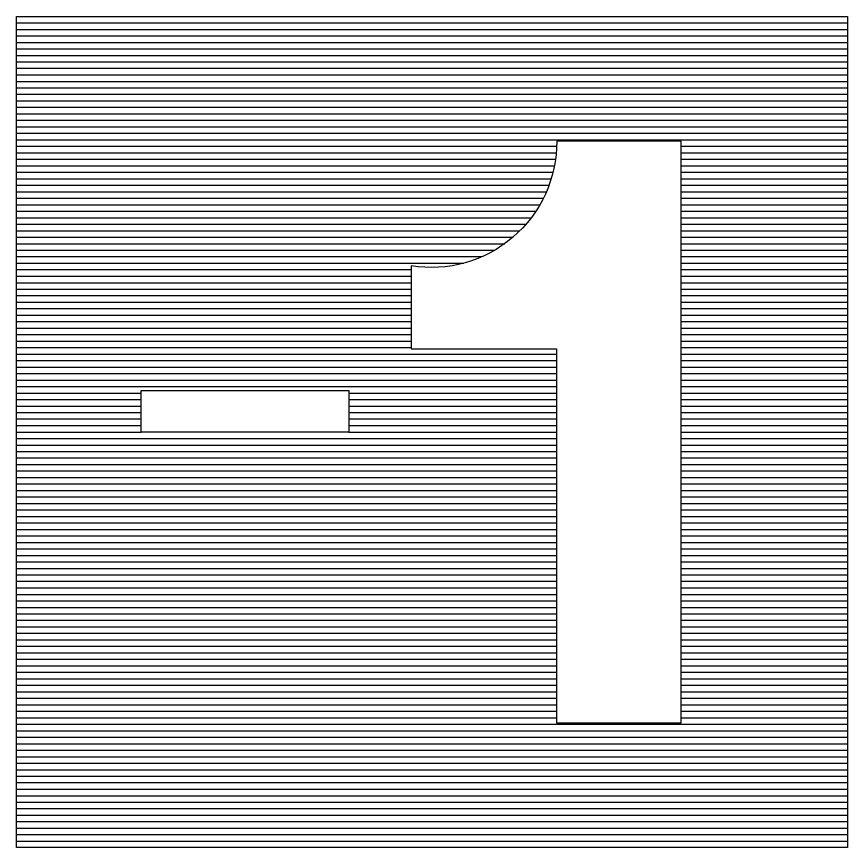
# Model space of a CAD drawing. Header units: millimetres. Extents: x -3 to 2253, y -3 to 1300.
# Drawn here: x 199 to 211, y 999 to 1011 of the extents above; entities that cross this region are included whole.
import ezdxf

# ---------------------------------------------------------------- set-up
doc = ezdxf.new("R2010")
doc.units = ezdxf.units.MM
doc.layers.add('GROEN', color=3, linetype='Continuous')
doc.layers.add('VEILIG', color=7, linetype='Continuous')

# ---------------------------------------------------------------- blocks, each defined once
blk = doc.blocks.new('*X652')
at = {"color": 0}
for p, q in [((-6, 5.909), (6, 5.909)), ((-6, 5.816), (6, 5.816)), ((-6, 5.722), (6, 5.722)), ((-6, 5.628), (6, 5.628)), ((-6, 5.534), (6, 5.534)), ((-6, 5.44), (6, 5.44)), ((-6, 5.347), (6, 5.347)), ((-6, 5.253), (6, 5.253)), ((-6, 5.159), (6, 5.159)), ((-6, 5.065), (6, 5.065)), ((-6, 4.971), (6, 4.971)), ((-6, 4.878), (6, 4.878)), ((-6, 4.784), (6, 4.784)), ((-6, 4.69), (6, 4.69)), ((-6, 4.596), (6, 4.596)), ((-6, 4.502), (6, 4.502)), ((-6, 4.409), (6, 4.409)), ((-6, 4.315), (6, 4.315)), ((-6, 4.221), (6, 4.221)), ((-6, 4.127), (1.8, 4.127)), ((3.6, 4.127), (6, 4.127)), ((-6, 4.033), (1.795, 4.033)), ((3.6, 4.033), (6, 4.033)), ((-6, 3.94), (1.784, 3.94)), ((-6, 3.846), (1.769, 3.846)), ((3.6, 3.94), (6, 3.94)), ((3.6, 3.846), (6, 3.846)), ((-6, 3.752), (1.748, 3.752)), ((3.6, 3.752), (6, 3.752)), ((-6, 3.658), (1.722, 3.658)), ((3.6, 3.658), (6, 3.658)), ((-6, 3.564), (1.69, 3.564)), ((3.6, 3.564), (6, 3.564)), ((-6, 3.471), (1.653, 3.471)), ((-6, 3.377), (1.609, 3.377)), ((3.6, 3.471), (6, 3.471)), ((3.6, 3.377), (6, 3.377)), ((-6, 3.283), (1.559, 3.283)), ((3.6, 3.283), (6, 3.283)), ((-6, 3.189), (1.501, 3.189)), ((3.6, 3.189), (6, 3.189)), ((-6, 3.095), (1.434, 3.095)), ((-6, 3.002), (1.358, 3.002)), ((3.6, 3.095), (6, 3.095)), ((3.6, 3.002), (6, 3.002)), ((-6, 2.908), (1.271, 2.908)), ((3.6, 2.908), (6, 2.908)), ((-6, 2.814), (1.17, 2.814)), ((3.6, 2.814), (6, 2.814)), ((-6, 2.72), (1.051, 2.72)), ((3.6, 2.72), (6, 2.72)), ((-6, 2.626), (0.907, 2.626)), ((-6, 2.533), (0.725, 2.533)), ((3.6, 2.626), (6, 2.626)), ((3.6, 2.533), (6, 2.533)), ((-6, 2.439), (0.46, 2.439)), ((3.6, 2.439), (6, 2.439)), ((-6, 2.345), (-0.3, 2.345)), ((3.6, 2.345), (6, 2.345)), ((-6, 2.251), (-0.3, 2.251)), ((3.6, 2.251), (6, 2.251)), ((-6, 2.157), (-0.3, 2.157)), ((-6, 2.064), (-0.3, 2.064)), ((3.6, 2.157), (6, 2.157)), ((3.6, 2.064), (6, 2.064)), ((-6, 1.97), (-0.3, 1.97)), ((3.6, 1.97), (6, 1.97)), ((-6, 1.876), (-0.3, 1.876)), ((3.6, 1.876), (6, 1.876)), ((-6, 1.782), (-0.3, 1.782)), ((-6, 1.688), (-0.3, 1.688)), ((3.6, 1.782), (6, 1.782)), ((3.6, 1.688), (6, 1.688)), ((-6, 1.595), (-0.3, 1.595)), ((3.6, 1.595), (6, 1.595)), ((-6, 1.501), (-0.3, 1.501)), ((3.6, 1.501), (6, 1.501)), ((-6, 1.407), (-0.3, 1.407)), ((3.6, 1.407), (6, 1.407)), ((-6, 1.313), (-0.3, 1.313)), ((-6, 1.219), (-0.3, 1.219)), ((3.6, 1.313), (6, 1.313)), ((3.6, 1.219), (6, 1.219)), ((-6, 1.126), (1.8, 1.126)), ((3.6, 1.126), (6, 1.126)), ((-6, 1.032), (1.8, 1.032)), ((3.6, 1.032), (6, 1.032)), ((-6, 0.938), (1.8, 0.938)), ((-6, 0.844), (1.8, 0.844)), ((3.6, 0.938), (6, 0.938)), ((3.6, 0.844), (6, 0.844)), ((-6, 0.75), (1.8, 0.75)), ((3.6, 0.75), (6, 0.75)), ((-6, 0.657), (1.8, 0.657)), ((3.6, 0.657), (6, 0.657)), ((-6, 0.563), (-4.2, 0.563)), ((-1.2, 0.563), (1.8, 0.563)), ((3.6, 0.563), (6, 0.563)), ((-6, 0.469), (-4.2, 0.469)), ((-6, 0.375), (-4.2, 0.375)), ((-1.2, 0.469), (1.8, 0.469)), ((-1.2, 0.375), (1.8, 0.375)), ((3.6, 0.469), (6, 0.469)), ((3.6, 0.375), (6, 0.375)), ((-6, 0.281), (-4.2, 0.281)), ((-1.2, 0.281), (1.8, 0.281)), ((3.6, 0.281), (6, 0.281)), ((-6, 0.188), (-4.2, 0.188)), ((-1.2, 0.188), (1.8, 0.188)), ((3.6, 0.188), (6, 0.188)), ((-6, 0.094), (-4.2, 0.094)), ((-6, 0), (-4.2, 0)), ((-1.2, 0.094), (1.8, 0.094)), ((-1.2, 0), (1.8, 0)), ((3.6, 0.094), (6, 0.094)), ((3.6, 0), (6, 0)), ((-6, -0.094), (1.8, -0.094)), ((3.6, -0.094), (6, -0.094)), ((-6, -0.188), (1.8, -0.188)), ((3.6, -0.188), (6, -0.188)), ((-6, -0.281), (1.8, -0.281)), ((3.6, -0.281), (6, -0.281)), ((-6, -0.375), (1.8, -0.375)), ((-6, -0.469), (1.8, -0.469)), ((3.6, -0.375), (6, -0.375)), ((3.6, -0.469), (6, -0.469)), ((-6, -0.563), (1.8, -0.563)), ((3.6, -0.563), (6, -0.563)), ((-6, -0.657), (1.8, -0.657)), ((3.6, -0.657), (6, -0.657)), ((-6, -0.75), (1.8, -0.75)), ((3.6, -0.75), (6, -0.75)), ((-6, -0.844), (1.8, -0.844)), ((-6, -0.938), (1.8, -0.938)), ((3.6, -0.844), (6, -0.844)), ((3.6, -0.938), (6, -0.938)), ((-6, -1.032), (1.8, -1.032)), ((3.6, -1.032), (6, -1.032)), ((-6, -1.126), (1.8, -1.126)), ((3.6, -1.126), (6, -1.126)), ((-6, -1.219), (1.8, -1.219)), ((-6, -1.313), (1.8, -1.313)), ((3.6, -1.219), (6, -1.219)), ((3.6, -1.313), (6, -1.313)), ((-6, -1.407), (1.8, -1.407)), ((3.6, -1.407), (6, -1.407)), ((-6, -1.501), (1.8, -1.501)), ((3.6, -1.501), (6, -1.501)), ((-6, -1.595), (1.8, -1.595)), ((3.6, -1.595), (6, -1.595)), ((-6, -1.688), (1.8, -1.688)), ((-6, -1.782), (1.8, -1.782)), ((3.6, -1.688), (6, -1.688)), ((3.6, -1.782), (6, -1.782)), ((-6, -1.876), (1.8, -1.876)), ((3.6, -1.876), (6, -1.876)), ((-6, -1.97), (1.8, -1.97)), ((3.6, -1.97), (6, -1.97)), ((-6, -2.064), (1.8, -2.064)), ((-6, -2.157), (1.8, -2.157)), ((3.6, -2.064), (6, -2.064)), ((3.6, -2.157), (6, -2.157)), ((-6, -2.251), (1.8, -2.251)), ((3.6, -2.251), (6, -2.251)), ((-6, -2.345), (1.8, -2.345)), ((3.6, -2.345), (6, -2.345)), ((-6, -2.439), (1.8, -2.439)), ((3.6, -2.439), (6, -2.439)), ((-6, -2.533), (1.8, -2.533)), ((-6, -2.626), (1.8, -2.626)), ((3.6, -2.533), (6, -2.533)), ((3.6, -2.626), (6, -2.626)), ((-6, -2.72), (1.8, -2.72)), ((3.6, -2.72), (6, -2.72)), ((-6, -2.814), (1.8, -2.814)), ((3.6, -2.814), (6, -2.814)), ((-6, -2.908), (1.8, -2.908)), ((3.6, -2.908), (6, -2.908)), ((-6, -3.002), (1.8, -3.002)), ((-6, -3.095), (1.8, -3.095)), ((3.6, -3.002), (6, -3.002)), ((3.6, -3.095), (6, -3.095)), ((-6, -3.189), (1.8, -3.189)), ((3.6, -3.189), (6, -3.189)), ((-6, -3.283), (1.8, -3.283)), ((3.6, -3.283), (6, -3.283)), ((-6, -3.377), (1.8, -3.377)), ((-6, -3.471), (1.8, -3.471)), ((3.6, -3.377), (6, -3.377)), ((3.6, -3.471), (6, -3.471)), ((-6, -3.564), (1.8, -3.564)), ((3.6, -3.564), (6, -3.564)), ((-6, -3.658), (1.8, -3.658)), ((3.6, -3.658), (6, -3.658)), ((-6, -3.752), (1.8, -3.752)), ((3.6, -3.752), (6, -3.752)), ((-6, -3.846), (1.8, -3.846)), ((-6, -3.94), (1.8, -3.94)), ((3.6, -3.846), (6, -3.846)), ((3.6, -3.94), (6, -3.94)), ((-6, -4.033), (1.8, -4.033)), ((3.6, -4.033), (6, -4.033)), ((-6, -4.127), (1.8, -4.127)), ((3.6, -4.127), (6, -4.127)), ((-6, -4.221), (6, -4.221)), ((-6, -4.315), (6, -4.315)), ((-6, -4.409), (6, -4.409)), ((-6, -4.502), (6, -4.502)), ((-6, -4.596), (6, -4.596)), ((-6, -4.69), (6, -4.69)), ((-6, -4.784), (6, -4.784)), ((-6, -4.878), (6, -4.878)), ((-6, -4.971), (6, -4.971)), ((-6, -5.065), (6, -5.065)), ((-6, -5.159), (6, -5.159)), ((-6, -5.253), (6, -5.253)), ((-6, -5.347), (6, -5.347)), ((-6, -5.44), (6, -5.44)), ((-6, -5.534), (6, -5.534)), ((-6, -5.628), (6, -5.628)), ((-6, -5.722), (6, -5.722)), ((-6, -5.816), (6, -5.816)), ((-6, -5.909), (6, -5.909))]:
    blk.add_line(p, q, dxfattribs=at)
blk = doc.blocks.new('PIC-99')
at = {"layer": 'VEILIG'}
for points in [[(-6, -6), (-6, 6), (6, 6), (6, -6)], [(-3, 0), (-4.2, 0), (-4.2, 0.6), (-3, 0.6), (-2.4, 0.6), (-1.2, 0.6), (-1.2, 0), (-2.4, 0)]]:
    blk.add_lwpolyline(points, close=True, dxfattribs=at)
blk.add_lwpolyline([(1.801, 4.2, -0.463991), (-0.3, 2.4), (-0.3, 1.2), (1.8, 1.2), (1.8, -4.2), (3.6, -4.2), (3.6, 4.2), (1.801, 4.2)], format="xyb", close=True, dxfattribs=at)
at = {"layer": 'GROEN'}
blk.add_blockref('*X652', (0, 0), dxfattribs=at)

msp = doc.modelspace()

# ---------------------------------------------------------------- block references
msp.add_blockref('PIC-99', (205, 1005))

doc.saveas('drawing.dxf')
